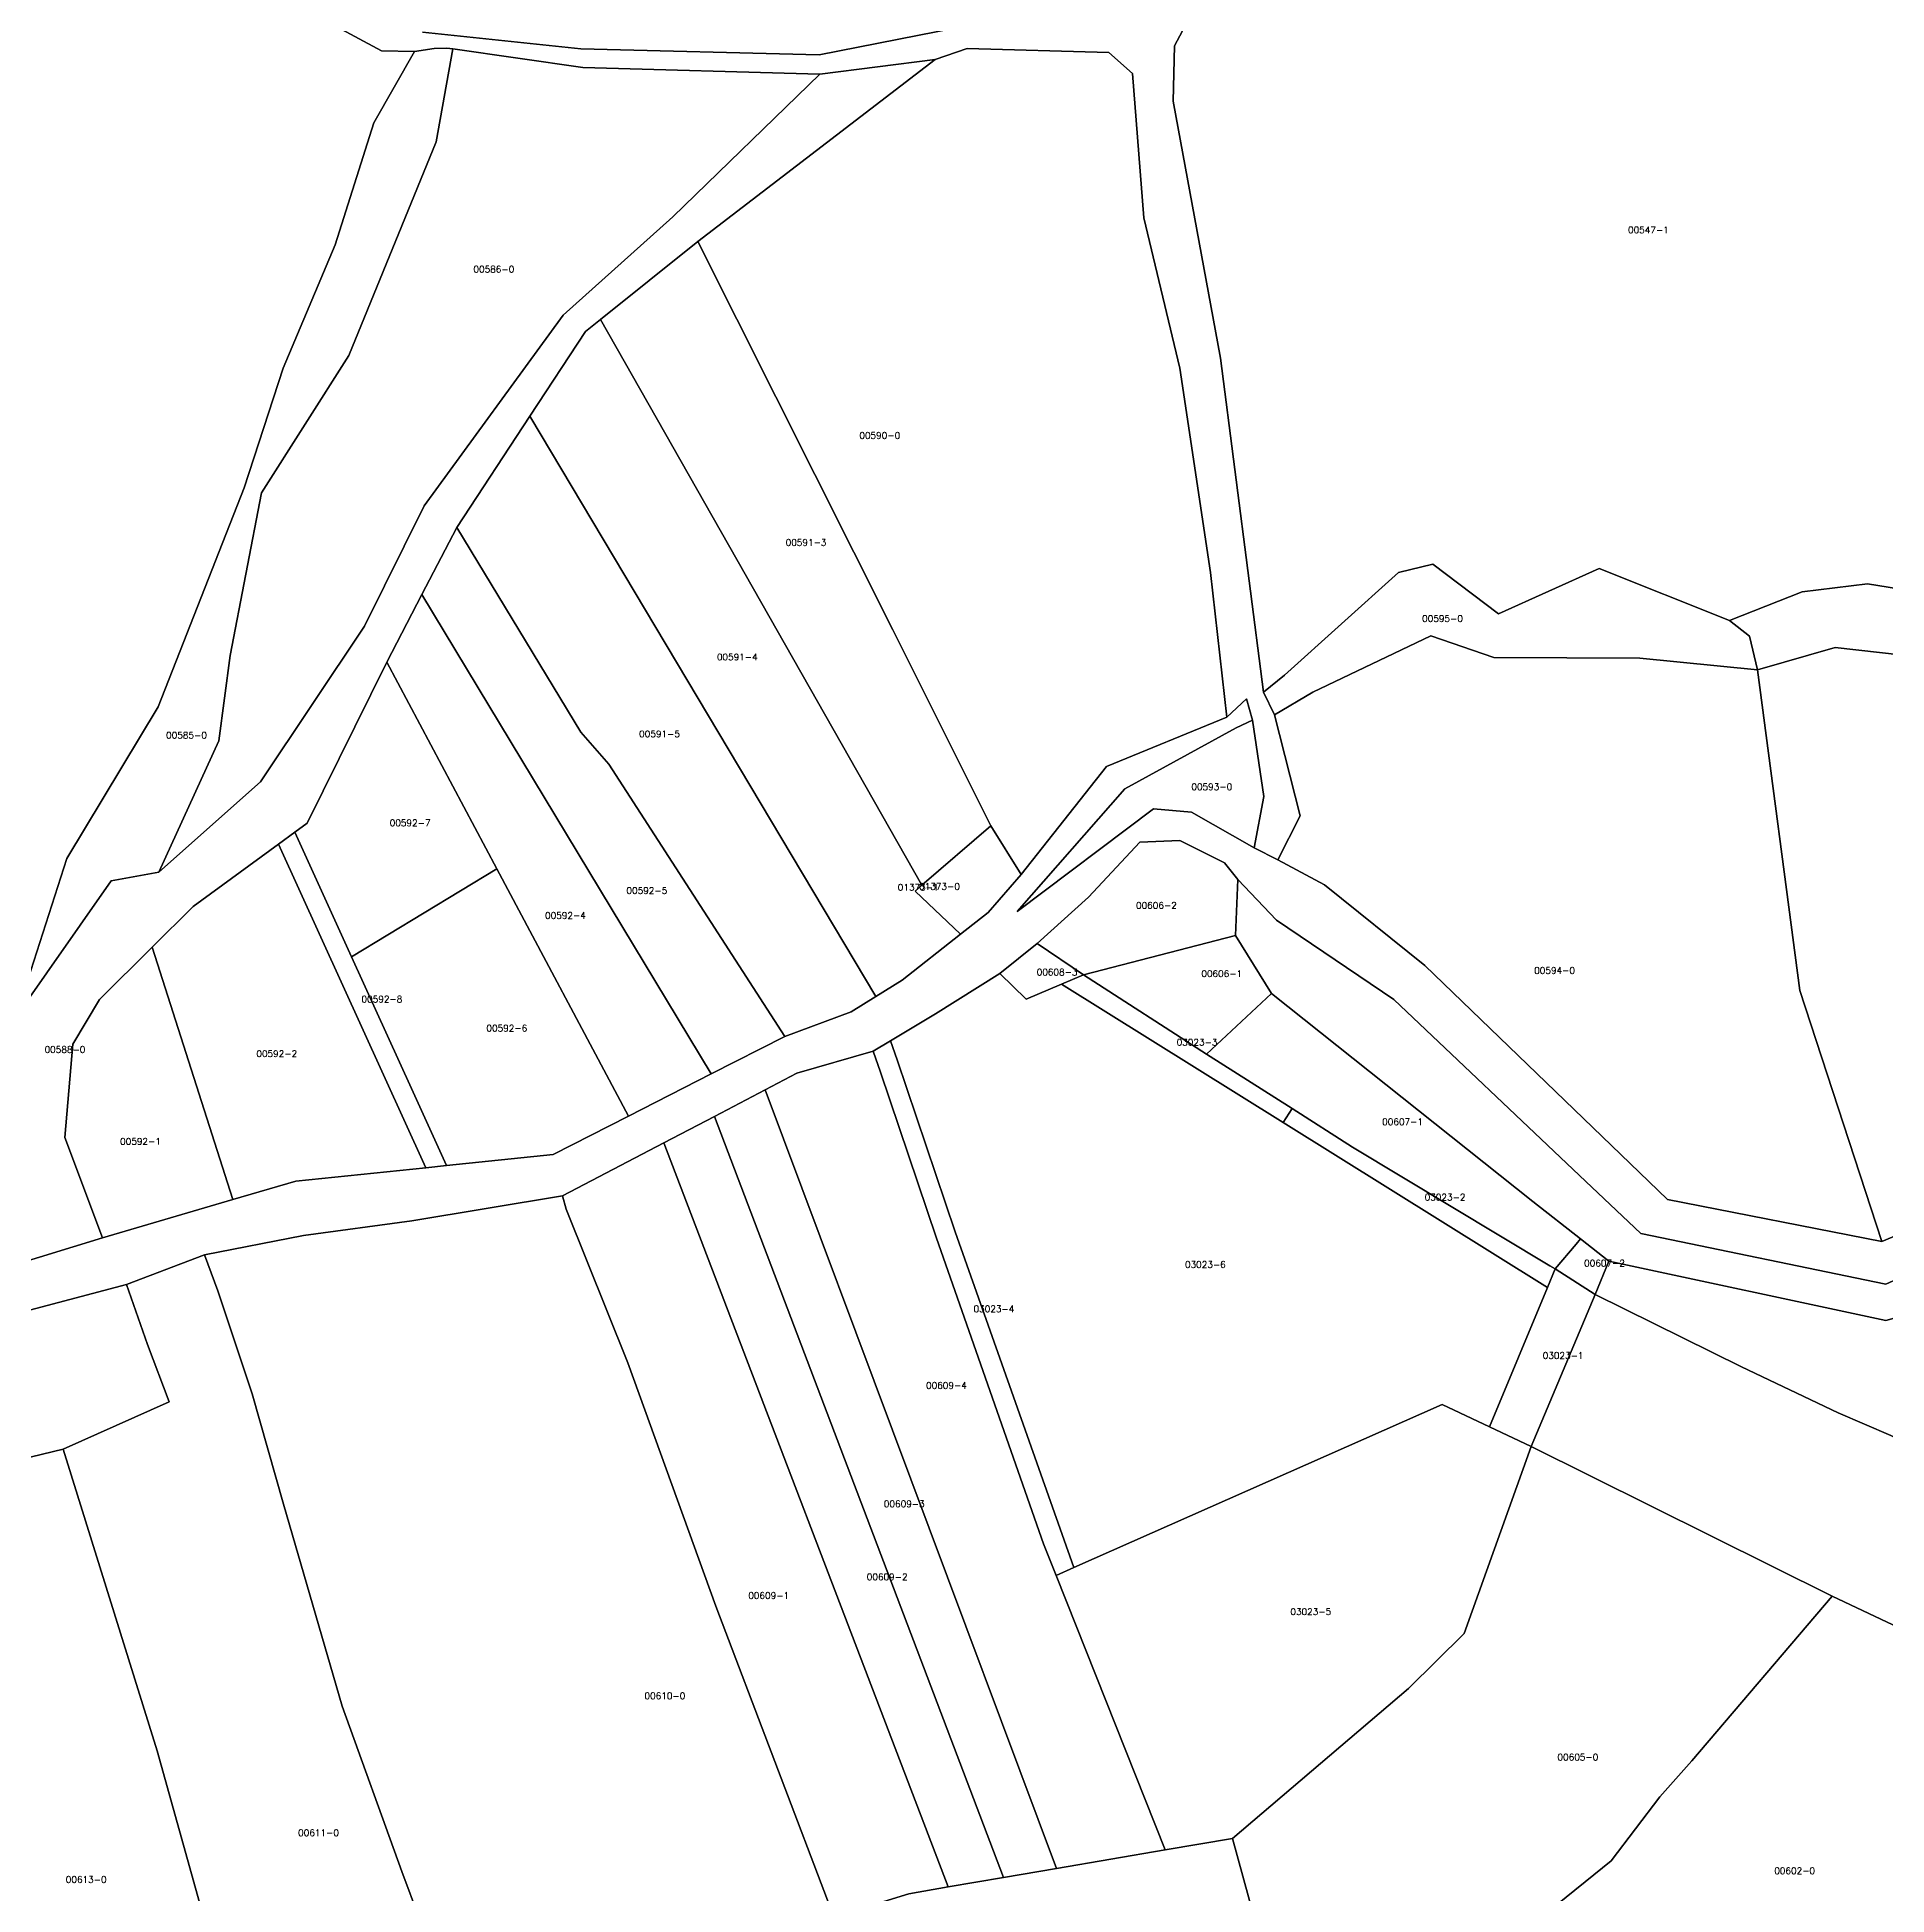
# Model space of a CAD drawing. Header units: metres. Extents: x 7423707 to 7427500, y 4706661 to 4708784.
# Drawn here: x 7424634.3 to 7424917.9, y 4706957 to 4707241.9 of the extents above; entities that cross this region are included whole.
import ezdxf

# ---------------------------------------------------------------- set-up
doc = ezdxf.new("R2010")
doc.units = ezdxf.units.M
doc.layers.add('Numrat_Parcelave', color=7, linetype='Continuous')
doc.layers.add('Parcelat_kadastrale2021', color=7, linetype='Continuous')
doc.styles.get("Standard").update_dxf_attribs({"font": 'simplex.shx'})

msp = doc.modelspace()

# ---------------------------------------------------------------- linework, layer by layer
at = {"layer": 'Parcelat_kadastrale2021'}
for points in [[(7424943.22, 4707264.51), (7424949.89, 4707225.12), (7424935.64, 4707225.3), (7424943.28, 4707194.59), (7424950.91, 4707163.87), (7424940.6, 4707156.18), (7424930.77, 4707155.56), (7424914.89, 4707158.08), (7424904.89, 4707156.87), (7424893.72, 4707152.49), (7424873.75, 4707160.45), (7424858.35, 4707153.51), (7424848.24, 4707161.13), (7424842.98, 4707159.84), (7424825.5, 4707144.11), (7424822.29, 4707141.48), (7424815.69, 4707192.7), (7424808.45, 4707232.13), (7424808.66, 4707240.59), (7424812.28, 4707247.41)], [(7424613.22, 4707248.16), (7424646.67, 4707254.34), (7424661.74, 4707253.48), (7424687.04, 4707239.84), (7424692.13, 4707239.74), (7424685.88, 4707228.8), (7424679.95, 4707210.06), (7424671.99, 4707191.16), (7424665.99, 4707172.82), (7424652.82, 4707139.22), (7424638.82, 4707115.96), (7424630.97, 4707091.66)], [(7424812.28, 4707247.41), (7424808.66, 4707240.59), (7424808.45, 4707232.13), (7424815.69, 4707192.7), (7424822.29, 4707141.48), (7424823.99, 4707138.02), (7424827.93, 4707122.51), (7424824.49, 4707115.77), (7424820.88, 4707117.6), (7424822.33, 4707125.47), (7424820.58, 4707137.17), (7424819.68, 4707140.46), (7424816.65, 4707137.63), (7424814.14, 4707159.85), (7424809.46, 4707191.18), (7424803.93, 4707214.2), (7424802.22, 4707236.37), (7424798.6, 4707239.57), (7424776.87, 4707240.21), (7424771.97, 4707238.5), (7424754.26, 4707236.23), (7424717.93, 4707237.27), (7424697.99, 4707240.13), (7424697.05, 4707240.26), (7424695.11, 4707240.18), (7424692.13, 4707239.74), (7424687.04, 4707239.84), (7424661.74, 4707253.48)], [(7424775.24, 4707243.37), (7424754.16, 4707239.21), (7424717.6, 4707240.12), (7424693.33, 4707242.68)], [(7424693.33, 4707242.68), (7424717.6, 4707240.12), (7424754.16, 4707239.21), (7424775.24, 4707243.37)], [(7424630.97, 4707091.66), (7424645.59, 4707112.57), (7424652.93, 4707113.88), (7424668.49, 4707127.74), (7424684.46, 4707151.61), (7424693.6, 4707170.06), (7424714.91, 4707199.27), (7424731.74, 4707214.39), (7424754.26, 4707236.23), (7424771.97, 4707238.5), (7424735.55, 4707210.59), (7424720.61, 4707198.62), (7424718.31, 4707196.78), (7424709.82, 4707183.82), (7424698.62, 4707166.74), (7424693.23, 4707156.44), (7424687.89, 4707146.07), (7424675.68, 4707121.41), (7424673.75, 4707119.99), (7424671.28, 4707118.18), (7424658.2, 4707108.59), (7424651.9, 4707102.36), (7424643.81, 4707094.35), (7424639.72, 4707087.5), (7424638.52, 4707073.21), (7424644.25, 4707057.78), (7424611.42, 4707047.73)], [(7424611.42, 4707047.73), (7424644.25, 4707057.78), (7424664.27, 4707063.66), (7424673.91, 4707066.49), (7424693.87, 4707068.56), (7424697.01, 4707068.88), (7424713.39, 4707070.58), (7424724.94, 4707076.48), (7424737.62, 4707082.95), (7424748.89, 4707088.69), (7424759.07, 4707092.48), (7424762.87, 4707094.81), (7424766.91, 4707097.29), (7424775.85, 4707104.35), (7424780.07, 4707107.67), (7424785.14, 4707113.53), (7424798.21, 4707130.09), (7424816.65, 4707137.63), (7424819.68, 4707140.46), (7424820.58, 4707137.17), (7424818.09, 4707136.03), (7424801.01, 4707126.67), (7424784.51, 4707107.84), (7424805.43, 4707123.61), (7424811.24, 4707123.1), (7424820.88, 4707117.6), (7424824.49, 4707115.77), (7424831.64, 4707111.94), (7424847.03, 4707099.56), (7424884.24, 4707063.66), (7424917.09, 4707057.22), (7424940.64, 4707067.15)], [(7424944.64, 4707062.98), (7424917.71, 4707050.7), (7424880.13, 4707058.47), (7424870.74, 4707067.34), (7424842.29, 4707094.33), (7424824.31, 4707106.52), (7424818.34, 4707112.75), (7424816.32, 4707115.3), (7424809.48, 4707118.72), (7424803.34, 4707118.46), (7424795.45, 4707110.03), (7424787.57, 4707102.94), (7424781.86, 4707098.35), (7424772.02, 4707092.13), (7424765.09, 4707088.01), (7424762.46, 4707086.45), (7424750.76, 4707083.06), (7424745.86, 4707080.5), (7424738.1, 4707076.43), (7424730.34, 4707072.36), (7424714.82, 4707064.23), (7424691.72, 4707060.39), (7424675.11, 4707058.17), (7424659.9, 4707055.2), (7424647.93, 4707050.63), (7424610.46, 4707040.72)], [(7424943.35, 4707052.35), (7424917.72, 4707045.11), (7424875.22, 4707054.23), (7424870.89, 4707057.65), (7424863.6, 4707063.39), (7424823.51, 4707095.25), (7424818.02, 4707104.17), (7424818.34, 4707112.75), (7424824.31, 4707106.52), (7424842.29, 4707094.33), (7424870.74, 4707067.34), (7424880.13, 4707058.47), (7424917.71, 4707050.7), (7424944.64, 4707062.98)]]:
    msp.add_lwpolyline(points, dxfattribs=at)
for points in [[(7424697.99, 4707240.13), (7424695.44, 4707225.89), (7424682.04, 4707193.13), (7424668.65, 4707172.06), (7424663.84, 4707147.12), (7424662.09, 4707134), (7424652.93, 4707113.88), (7424645.59, 4707112.57), (7424630.97, 4707091.66), (7424638.82, 4707115.96), (7424652.82, 4707139.22), (7424665.99, 4707172.82), (7424671.99, 4707191.16), (7424679.95, 4707210.06), (7424685.88, 4707228.8), (7424692.13, 4707239.74), (7424695.11, 4707240.18), (7424697.05, 4707240.26)], [(7424717.93, 4707237.27), (7424754.26, 4707236.23), (7424731.74, 4707214.39), (7424714.91, 4707199.27), (7424693.6, 4707170.06), (7424684.46, 4707151.61), (7424668.49, 4707127.74), (7424652.93, 4707113.88), (7424662.09, 4707134), (7424663.84, 4707147.12), (7424668.65, 4707172.06), (7424682.04, 4707193.13), (7424695.44, 4707225.89), (7424697.99, 4707240.13)], [(7424735.55, 4707210.59), (7424771.97, 4707238.5), (7424776.87, 4707240.21), (7424798.6, 4707239.57), (7424802.22, 4707236.37), (7424803.93, 4707214.2), (7424809.46, 4707191.18), (7424814.14, 4707159.85), (7424816.65, 4707137.63), (7424798.21, 4707130.09), (7424785.14, 4707113.53), (7424780.48, 4707121), (7424765.48, 4707151.04)], [(7424735.55, 4707210.59), (7424765.48, 4707151.04), (7424780.48, 4707121), (7424769.92, 4707111.87), (7424720.61, 4707198.62)], [(7424720.61, 4707198.62), (7424769.92, 4707111.87), (7424768.89, 4707110.97), (7424775.85, 4707104.35), (7424766.91, 4707097.29), (7424762.87, 4707094.81), (7424709.82, 4707183.82), (7424718.31, 4707196.78)], [(7424762.87, 4707094.81), (7424759.07, 4707092.48), (7424748.89, 4707088.69), (7424721.89, 4707130.46), (7424717.62, 4707135.35), (7424698.62, 4707166.74), (7424709.82, 4707183.82)], [(7424893.72, 4707152.49), (7424904.89, 4707156.87), (7424914.89, 4707158.08), (7424930.77, 4707155.56), (7424940.6, 4707156.18), (7424950.91, 4707163.87), (7424954.67, 4707166.68), (7424963, 4707170.51), (7424989.18, 4707175.7), (7425001.09, 4707171.3), (7425007.83, 4707165.28), (7425011.77, 4707160.74), (7425003.5, 4707162.74), (7424993.93, 4707165.07), (7424985.46, 4707165.61), (7424969.06, 4707155.13), (7424948.89, 4707144.51), (7424944.1, 4707141.99), (7424939.23, 4707145.96), (7424926.7, 4707146.45), (7424909.95, 4707148.33), (7424898.05, 4707144.9), (7424896.83, 4707150.09)], [(7424748.89, 4707088.69), (7424737.62, 4707082.95), (7424693.23, 4707156.44), (7424698.62, 4707166.74), (7424717.62, 4707135.35), (7424721.89, 4707130.46)], [(7424842.98, 4707159.84), (7424848.24, 4707161.13), (7424858.35, 4707153.51), (7424873.75, 4707160.45), (7424893.72, 4707152.49), (7424896.83, 4707150.09), (7424898.05, 4707144.9), (7424880.02, 4707146.69), (7424857.6, 4707146.81), (7424847.96, 4707150.1), (7424829.87, 4707141.47), (7424823.99, 4707138.02), (7424822.29, 4707141.48), (7424825.5, 4707144.11)], [(7424737.62, 4707082.95), (7424724.94, 4707076.48), (7424704.76, 4707114.38), (7424687.89, 4707146.07), (7424693.23, 4707156.44)], [(7424898.05, 4707144.9), (7424904.54, 4707095.74), (7424917.09, 4707057.22), (7424884.24, 4707063.66), (7424847.03, 4707099.56), (7424831.64, 4707111.94), (7424824.49, 4707115.77), (7424827.93, 4707122.51), (7424823.99, 4707138.02), (7424829.87, 4707141.47), (7424847.96, 4707150.1), (7424857.6, 4707146.81), (7424880.02, 4707146.69)], [(7424898.05, 4707144.9), (7424909.95, 4707148.33), (7424926.7, 4707146.45), (7424928.2, 4707139.21), (7424931.17, 4707121.55), (7424940.74, 4707067.18), (7424940.64, 4707067.15), (7424917.09, 4707057.22), (7424904.54, 4707095.74)], [(7424675.68, 4707121.41), (7424687.89, 4707146.07), (7424704.76, 4707114.38), (7424682.44, 4707100.91), (7424673.75, 4707119.99)], [(7424820.58, 4707137.17), (7424822.33, 4707125.47), (7424820.88, 4707117.6), (7424811.24, 4707123.1), (7424805.43, 4707123.61), (7424784.51, 4707107.84), (7424801.01, 4707126.67), (7424818.09, 4707136.03)], [(7424780.48, 4707121), (7424785.14, 4707113.53), (7424780.07, 4707107.67), (7424775.85, 4707104.35), (7424768.89, 4707110.97), (7424769.92, 4707111.87)], [(7424664.27, 4707063.66), (7424651.9, 4707102.36), (7424658.2, 4707108.59), (7424671.28, 4707118.18), (7424693.87, 4707068.56), (7424673.91, 4707066.49)], [(7424693.87, 4707068.56), (7424671.28, 4707118.18), (7424673.75, 4707119.99), (7424682.44, 4707100.91), (7424691.64, 4707080.71), (7424697.01, 4707068.88)], [(7424818.34, 4707112.75), (7424818.02, 4707104.17), (7424794.7, 4707098.15), (7424787.57, 4707102.94), (7424795.45, 4707110.03), (7424803.34, 4707118.46), (7424809.48, 4707118.72), (7424816.32, 4707115.3)], [(7424724.94, 4707076.48), (7424713.39, 4707070.58), (7424697.01, 4707068.88), (7424691.64, 4707080.71), (7424682.44, 4707100.91), (7424704.76, 4707114.38)], [(7424813.55, 4707085.97), (7424794.7, 4707098.15), (7424818.02, 4707104.17), (7424823.51, 4707095.25)], [(7424651.9, 4707102.36), (7424664.27, 4707063.66), (7424644.25, 4707057.78), (7424638.52, 4707073.21), (7424639.72, 4707087.5), (7424643.81, 4707094.35)], [(7424785.89, 4707094.42), (7424781.86, 4707098.35), (7424787.57, 4707102.94), (7424794.7, 4707098.15), (7424791.32, 4707096.72)], [(7424781.86, 4707098.35), (7424785.89, 4707094.42), (7424791.32, 4707096.72), (7424825.32, 4707075.48), (7424865.82, 4707050.2), (7424856.94, 4707028.82), (7424849.7, 4707032.23), (7424793.23, 4707007.25), (7424775.01, 4707058.71), (7424766.1, 4707085.12), (7424765.09, 4707088.01), (7424772.02, 4707092.13)], [(7424794.7, 4707098.15), (7424813.55, 4707085.97), (7424826.68, 4707077.61), (7424825.32, 4707075.48), (7424791.32, 4707096.72)], [(7424870.89, 4707057.65), (7424870.21, 4707056.82), (7424866.99, 4707053.03), (7424866.21, 4707053.53), (7424835.93, 4707071.72), (7424826.68, 4707077.61), (7424813.55, 4707085.97), (7424823.51, 4707095.25), (7424863.6, 4707063.39)], [(7424763.59, 4707083.21), (7424762.46, 4707086.45), (7424765.09, 4707088.01), (7424766.1, 4707085.12), (7424775.01, 4707058.71), (7424793.23, 4707007.25), (7424790.48, 4707006.03), (7424788.54, 4707010.89), (7424772.17, 4707057.74)], [(7424807.22, 4706963.97), (7424790.53, 4706961.11), (7424745.86, 4707080.5), (7424750.76, 4707083.06), (7424762.46, 4707086.45), (7424763.59, 4707083.21), (7424772.17, 4707057.74), (7424788.54, 4707010.89), (7424790.48, 4707006.03)], [(7424790.53, 4706961.11), (7424782.44, 4706959.72), (7424738.1, 4707076.43), (7424745.86, 4707080.5)], [(7424782.44, 4706959.72), (7424773.96, 4706958.27), (7424730.34, 4707072.36), (7424738.1, 4707076.43)], [(7424835.93, 4707071.72), (7424866.21, 4707053.53), (7424866.99, 4707053.03), (7424865.82, 4707050.2), (7424825.32, 4707075.48), (7424826.68, 4707077.61)], [(7424773.96, 4706958.27), (7424767.89, 4706957.22), (7424756.42, 4706953.69), (7424738.32, 4707001.32), (7424724.82, 4707038.64), (7424715.37, 4707062.19), (7424714.82, 4707064.23), (7424730.34, 4707072.36)], [(7424698.3, 4706938.86), (7424690.18, 4706960.61), (7424681, 4706985.99), (7424672.03, 4707016.98), (7424667.24, 4707033.89), (7424661.95, 4707049.69), (7424659.9, 4707055.2), (7424675.11, 4707058.17), (7424691.72, 4707060.39), (7424714.82, 4707064.23), (7424715.37, 4707062.19), (7424724.82, 4707038.64), (7424738.32, 4707001.32), (7424756.42, 4706953.69), (7424744.19, 4706952.54)], [(7424866.99, 4707053.03), (7424870.21, 4707056.82), (7424870.89, 4707057.65), (7424875.22, 4707054.23), (7424873.15, 4707049.11)], [(7424698.3, 4706938.86), (7424679.29, 4706934.37), (7424666.23, 4706930.4), (7424652.63, 4706979.12), (7424638.25, 4707025.39), (7424654.5, 4707032.66), (7424651.18, 4707041.44), (7424647.93, 4707050.63), (7424659.9, 4707055.2), (7424661.95, 4707049.69), (7424667.24, 4707033.89), (7424672.03, 4707016.98), (7424681, 4706985.99), (7424690.18, 4706960.61)], [(7424873.15, 4707049.11), (7424863.31, 4707025.82), (7424856.94, 4707028.82), (7424865.82, 4707050.2), (7424866.99, 4707053.03)], [(7424966.99, 4707002.52), (7424950.4, 4707011.62), (7424935.09, 4707019.08), (7424918.47, 4707027.51), (7424910.43, 4707030.96), (7424895.59, 4707038.03), (7424873.15, 4707049.11), (7424875.22, 4707054.23), (7424917.72, 4707045.11), (7424943.35, 4707052.35), (7424960.06, 4707047.26), (7424967.53, 4707043.41), (7424991.94, 4707033.23), (7424977.74, 4707015.64)], [(7424647.93, 4707050.63), (7424651.18, 4707041.44), (7424654.5, 4707032.66), (7424638.25, 4707025.39), (7424613.71, 4707019.45), (7424614.03, 4707018.23), (7424588.25, 4707010.38), (7424584.2, 4707010.92), (7424575.05, 4707012.22), (7424576.24, 4707018.7), (7424590.67, 4707026.14), (7424606.9, 4707033.58), (7424610.46, 4707040.72)], [(7424863.31, 4707025.82), (7424873.15, 4707049.11), (7424895.59, 4707038.03), (7424910.43, 4707030.96), (7424918.47, 4707027.51), (7424935.09, 4707019.08), (7424950.4, 4707011.62), (7424966.99, 4707002.52), (7424949.59, 4706983.89), (7424909.48, 4707002.86)], [(7424817.53, 4706965.71), (7424807.22, 4706963.97), (7424790.48, 4707006.03), (7424793.23, 4707007.25), (7424849.7, 4707032.23), (7424856.94, 4707028.82), (7424863.31, 4707025.82), (7424853.07, 4706997.14), (7424844.5, 4706988.7)], [(7424638.25, 4707025.39), (7424652.63, 4706979.12), (7424666.23, 4706930.4), (7424653.43, 4706925.2), (7424652.02, 4706927.66), (7424649.96, 4706928.39), (7424645.4, 4706929.03), (7424637.91, 4706928.88), (7424637.6, 4706930.15), (7424627.22, 4706967.97), (7424614.03, 4707018.23), (7424613.71, 4707019.45)], [(7424826.77, 4706931.96), (7424817.53, 4706965.71), (7424844.5, 4706988.7), (7424853.07, 4706997.14), (7424863.31, 4707025.82), (7424909.48, 4707002.86), (7424887.96, 4706977.59), (7424883.07, 4706972.07), (7424875.6, 4706962.27), (7424857.83, 4706947.88)], [(7424834.52, 4706899.67), (7424830.28, 4706918.23), (7424826.77, 4706931.96), (7424857.83, 4706947.88), (7424875.6, 4706962.27), (7424883.07, 4706972.07), (7424887.96, 4706977.59), (7424909.48, 4707002.86), (7424949.59, 4706983.89), (7424931.98, 4706957.5), (7424918.65, 4706944.37), (7424916.65, 4706942.41), (7424904.83, 4706933.94), (7424884.63, 4706919.46), (7424867.42, 4706911.15), (7424852.55, 4706903.94)], [(7424830.28, 4706918.23), (7424794.35, 4706915.95), (7424793.4, 4706915.87), (7424789.33, 4706935.55), (7424758.07, 4706931.12), (7424756.42, 4706953.69), (7424767.89, 4706957.22), (7424773.96, 4706958.27), (7424782.44, 4706959.72), (7424790.53, 4706961.11), (7424807.22, 4706963.97), (7424817.53, 4706965.71), (7424826.77, 4706931.96)]]:
    msp.add_lwpolyline(points, close=True, dxfattribs=at)

# ---------------------------------------------------------------- texts
at = {"layer": 'Numrat_Parcelave'}
for s, p in [('00547-1', (7424878.18, 4707211.86)), ('00586-0', (7424701.15, 4707205.84)), ('00590-0', (7424760.32, 4707180.35)), ('00591-3', (7424749.02, 4707163.93)), ('00595-0', (7424846.61, 4707152.26)), ('00591-4', (7424738.48, 4707146.37)), ('00585-0', (7424654.02, 4707134.37)), ('00591-5', (7424726.56, 4707134.57)), ('00593-0', (7424811.23, 4707126.47)), ('00592-7', (7424688.31, 4707120.93)), ('00592-5', (7424724.61, 4707110.55)), ('01373-1', (7424766.21, 4707111.05)), ('01373-0', (7424769.48, 4707111.18)), ('00592-4', (7424712.13, 4707106.73)), ('00606-2', (7424802.74, 4707108.28)), ('00608-3', (7424787.51, 4707098.05)), ('00606-1', (7424812.76, 4707097.81)), ('00594-0', (7424863.8, 4707098.3)), ('00592-8', (7424683.99, 4707093.9)), ('00592-6', (7424703.14, 4707089.45)), ('00588-0', (7424635.39, 4707086.17)), ('03023-3', (7424808.97, 4707087.29)), ('00592-2', (7424667.86, 4707085.54)), ('00607-1', (7424840.49, 4707075.1)), ('00592-1', (7424646.97, 4707072.09)), ('03023-2', (7424847, 4707063.53)), ('03023-6', (7424810.25, 4707053.2)), ('00607-2', (7424871.45, 4707053.42)), ('03023-4', (7424777.83, 4707046.4)), ('03023-1', (7424865.1, 4707039.25)), ('00609-4', (7424770.55, 4707034.67)), ('00609-3', (7424764.08, 4707016.5)), ('00609-2', (7424761.46, 4707005.3)), ('00609-1', (7424743.29, 4707002.44)), ('03023-5', (7424826.41, 4706999.97)), ('00610-0', (7424727.38, 4706987.06)), ('00605-0', (7424867.37, 4706977.67)), ('00611-0', (7424674.27, 4706966.07)), ('00613-0', (7424638.64, 4706958.89)), ('00602-0', (7424900.61, 4706960.24))]:
    msp.add_text(s, height=1, dxfattribs=at).set_placement(p)

doc.saveas('drawing.dxf')
